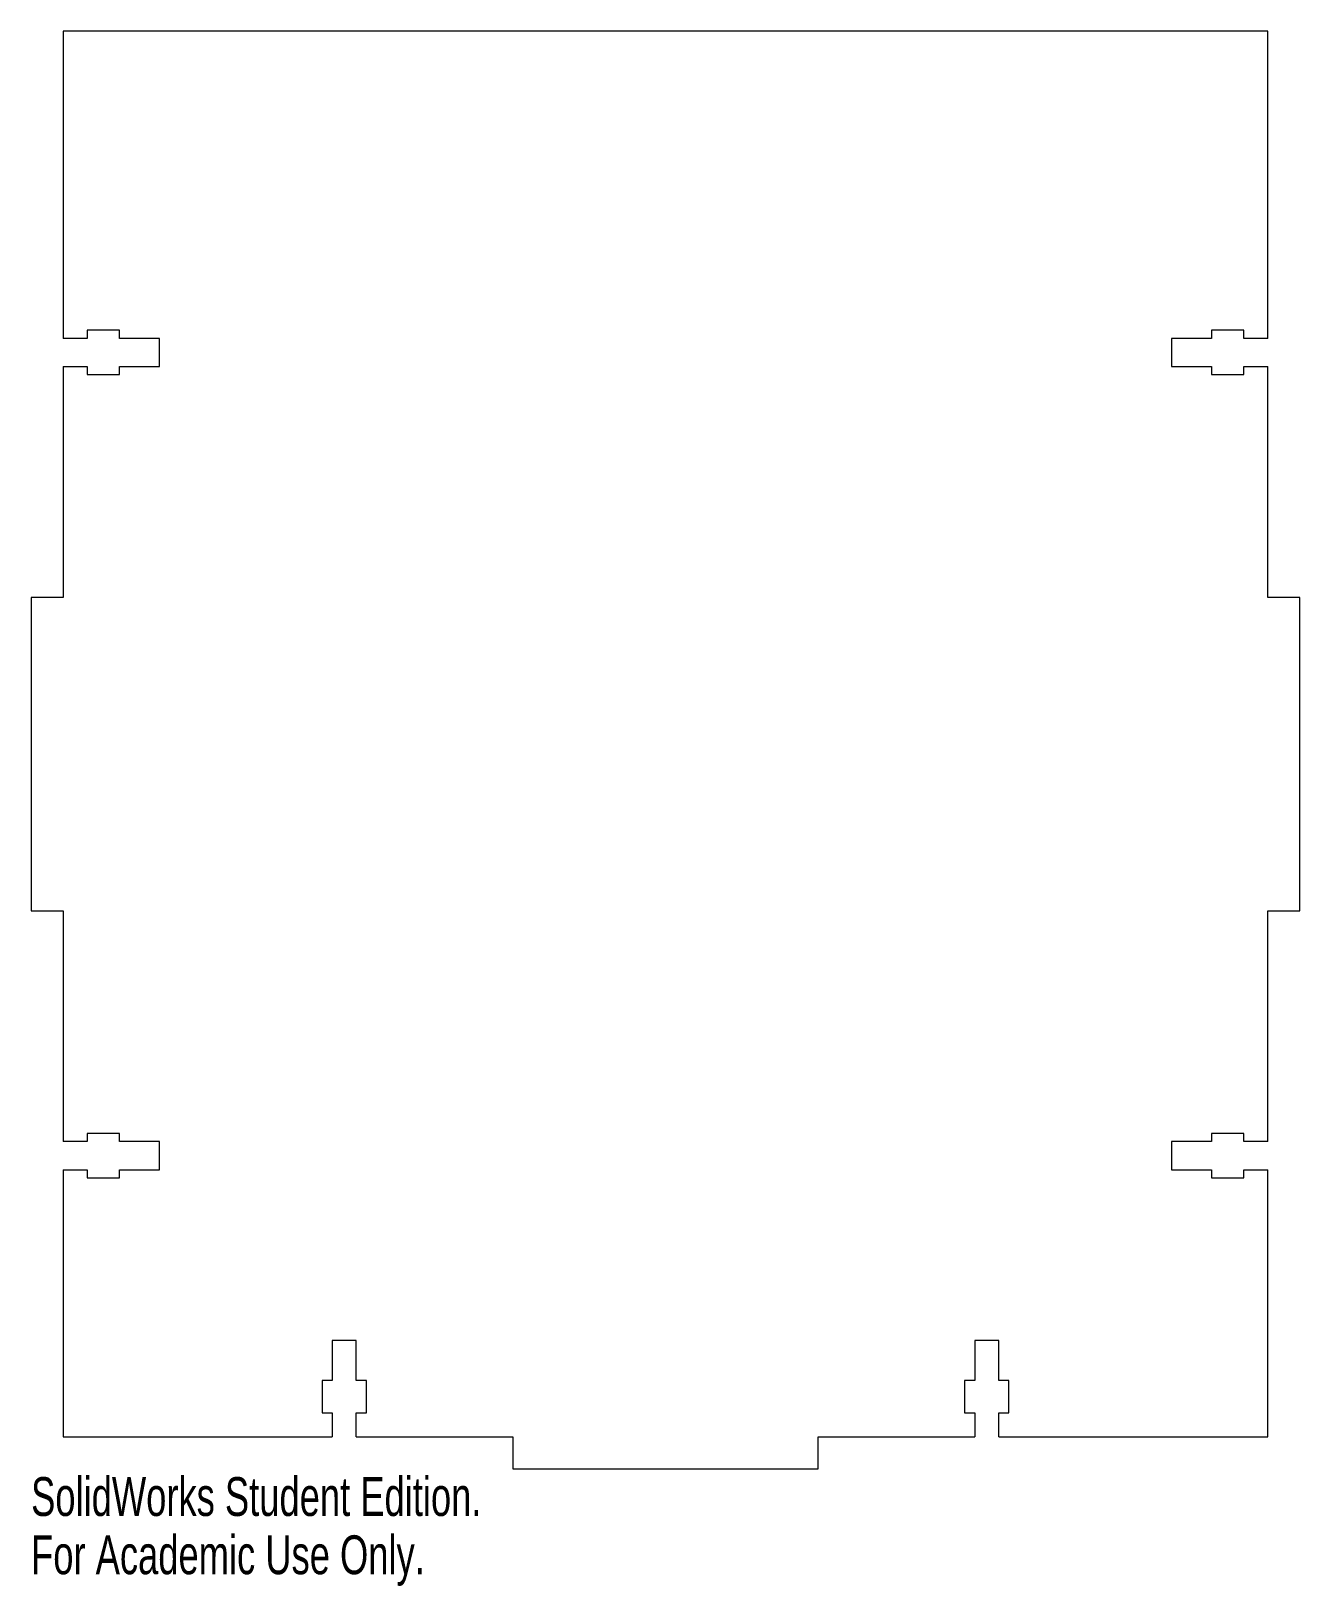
# Model space of a CAD drawing. Header units: millimetres. Extents: x -79 to 79, y -194 to 0.
import ezdxf

# ---------------------------------------------------------------- set-up
doc = ezdxf.new("R2010")
doc.units = ezdxf.units.MM
doc.styles.add('SLDTEXTSTYLE0', font='TXT', dxfattribs={"width": 0.7})

msp = doc.modelspace()

# ---------------------------------------------------------------- linework, layer by layer
at = {"color": 7, "linetype": 'Continuous', "lineweight": 15}
for p, q in [((-75, 0), (-75, -38.25)), ((75, 0), (-75, 0)), ((75, -38.25), (75, 0)), ((-72, -38.25), (-75, -38.25)), ((-68, -37.25), (-72, -37.25)), ((-72, -37.25), (-72, -38.25)), ((-68, -38.25), (-68, -37.25)), ((-63, -38.25), (-68, -38.25)), ((-63, -41.75), (-63, -38.25)), ((68, -38.25), (63, -38.25)), ((63, -38.25), (63, -41.75)), ((72, -37.25), (68, -37.25)), ((68, -37.25), (68, -38.25)), ((72, -38.25), (72, -37.25)), ((75, -38.25), (72, -38.25)), ((-75, -41.75), (-75, -70.5)), ((-75, -41.75), (-72, -41.75)), ((-72, -41.75), (-72, -42.75)), ((-68, -42.75), (-68, -41.75)), ((-68, -41.75), (-63, -41.75)), ((63, -41.75), (68, -41.75)), ((68, -41.75), (68, -42.75)), ((72, -42.75), (72, -41.75)), ((72, -41.75), (75, -41.75)), ((75, -70.5), (75, -41.75)), ((-72, -42.75), (-68, -42.75)), ((68, -42.75), (72, -42.75)), ((-79, -70.5), (-79, -109.5)), ((-75, -70.5), (-79, -70.5)), ((79, -70.5), (75, -70.5)), ((79, -109.5), (79, -70.5)), ((-79, -109.5), (-75, -109.5)), ((-75, -109.5), (-75, -138.25)), ((75, -109.5), (79, -109.5)), ((75, -138.25), (75, -109.5)), ((-68, -137.25), (-72, -137.25)), ((-72, -137.25), (-72, -138.25)), ((-68, -138.25), (-68, -137.25)), ((72, -137.25), (68, -137.25)), ((68, -137.25), (68, -138.25)), ((72, -138.25), (72, -137.25)), ((-72, -138.25), (-75, -138.25)), ((-63, -138.25), (-68, -138.25)), ((-63, -141.75), (-63, -138.25)), ((68, -138.25), (63, -138.25)), ((63, -138.25), (63, -141.75)), ((75, -138.25), (72, -138.25)), ((-75, -141.75), (-75, -175)), ((-75, -141.75), (-72, -141.75)), ((-72, -141.75), (-72, -142.75)), ((-72, -142.75), (-68, -142.75)), ((-68, -142.75), (-68, -141.75)), ((-68, -141.75), (-63, -141.75)), ((63, -141.75), (68, -141.75)), ((68, -141.75), (68, -142.75)), ((68, -142.75), (72, -142.75)), ((72, -142.75), (72, -141.75)), ((72, -141.75), (75, -141.75)), ((75, -175), (75, -141.75)), ((-38.5, -163), (-41.5, -163)), ((-41.5, -163), (-41.5, -168)), ((-38.5, -168), (-38.5, -163)), ((41.5, -163), (38.5, -163)), ((38.5, -163), (38.5, -168)), ((41.5, -168), (41.5, -163)), ((-41.5, -168), (-42.75, -168)), ((-42.75, -168), (-42.75, -172)), ((-37.25, -168), (-38.5, -168)), ((-37.25, -172), (-37.25, -168)), ((38.5, -168), (37.25, -168)), ((37.25, -168), (37.25, -172)), ((42.75, -168), (41.5, -168)), ((42.75, -172), (42.75, -168)), ((-42.75, -172), (-41.5, -172)), ((-41.5, -172), (-41.5, -175)), ((-38.5, -175), (-38.5, -172)), ((-38.5, -172), (-37.25, -172)), ((37.25, -172), (38.5, -172)), ((38.5, -172), (38.5, -175)), ((41.5, -172), (42.75, -172)), ((41.5, -175), (41.5, -172)), ((-75, -175), (-41.5, -175)), ((-38.5, -175), (-19, -175)), ((-19, -175), (-19, -179)), ((19, -175), (38.5, -175)), ((19, -179), (19, -175)), ((41.5, -175), (75, -175)), ((-19, -179), (19, -179))]:
    msp.add_line(p, q, dxfattribs=at)

# ---------------------------------------------------------------- texts
at = {"color": 7, "linetype": 'Continuous', "char_height": 4.8336, "attachment_point": 1, "style": 'SLDTEXTSTYLE0'}
for s, insert in [('SolidWorks Student Edition.', (-79, -180.02)), ('For Academic Use Only.', (-79, -187.27))]:
    msp.add_mtext(s, dxfattribs=dict(at, insert=insert))

doc.saveas('drawing.dxf')
